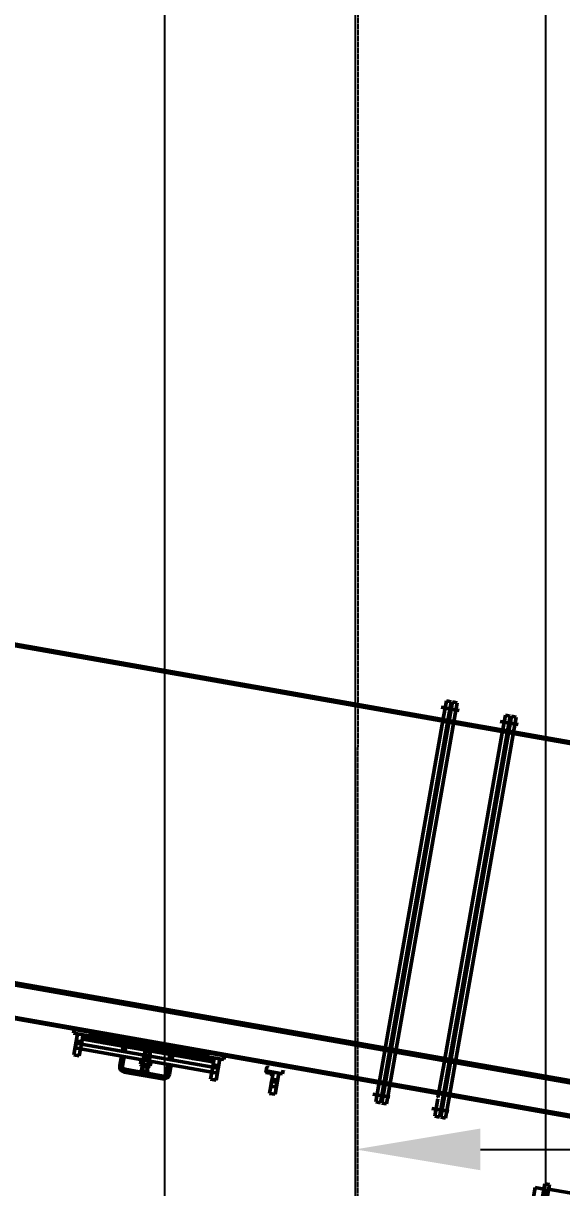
# Model space of a CAD drawing. Header units: millimetres. Extents: x -1263456 to 2767218, y -83310 to 50301.
# Drawn here: x 1095962 to 1097093, y -53332 to -50887 of the extents above; entities that cross this region are included whole.
import ezdxf

# ---------------------------------------------------------------- set-up
doc = ezdxf.new("R2010")
doc.units = ezdxf.units.MM
for name, pattern in [('AM_ISO08W050', [18, 12, -1.5, 3, -1.5]), ('AM_ISO08W050x2', [9, 6, -0.75, 1.5, -0.75]), ('AUSGEZOGEN', [0])]:
    doc.linetypes.add(name, pattern=pattern)
doc.layers.get('Defpoints').update_dxf_attribs({"linetype": 'AUSGEZOGEN'})
for name, color, linetype, lineweight in [('AM_0', 7, 'Continuous', 50), ('AM_5', 3, 'Continuous', 25), ('AM_7', 4, 'AM_ISO08W050', 25), ('AM_8', 1, 'Continuous', 25)]:
    doc.layers.add(name, color=color, linetype=linetype, lineweight=lineweight)
doc.styles.get("Standard").update_dxf_attribs({"font": 'ISOCP.SHX', "width": 0.7})
doc.dimstyles.new('AM_ISO$0', dxfattribs={"dimtxt": 3.5, "dimasz": 3.5, "dimexe": 1, "dimexo": 1, "dimgap": 1.5, "dimtad": 1, "dimdsep": 46, "dimtxsty": 'Standard', "dimcen": 0, "dimclrd": 256, "dimclre": 256, "dimclrt": 2, "dimazin": 2, "dimtp": 0.1, "dimtm": 0.1, "dimtfac": 0.71, "dimtmove": 0, "dimatfit": 3, "dimfxl": 1, "dimlwd": -1, "dimlwe": -1, "dimarcsym": 1})

# ---------------------------------------------------------------- blocks, each defined once
blk = doc.blocks.new('*D223')
at = {"layer": 'AM_5', "transparency": 16777216}
for p, q in [((1096659.9, -54934.2), (1096659.9, -53176.2)), ((1102459.5, -53353.4), (1102459.5, -53176.2)), ((1096922.4, -53251.2), (1102197, -53251.2))]:
    blk.add_line(p, q, dxfattribs=at)
for points in [[(1096922.4, -53207.4), (1096922.4, -53294.9), (1096659.9, -53251.2)], [(1102197, -53207.4), (1102197, -53294.9), (1102459.5, -53251.2)]]:
    blk.add_solid(points, dxfattribs=at)
at = {"layer": 'Defpoints', "color": 0, "transparency": 16777216}
for p in [(1102459.5, -53251.2), (1102459.5, -53428.4), (1096659.9, -55009.2)]:
    blk.add_point(p, dxfattribs=at)
at = {"layer": 'AM_5', "color": 2, "transparency": 16777216, "insert": (1099559.7, -53007.4), "char_height": 262.5, "attachment_point": 5}
blk.add_mtext('5800', dxfattribs=at)
blk = doc.blocks.new('*D240')
at = {"layer": 'AM_5', "transparency": 16777216}
for p, q in [((1090659.9, -46860.2), (1090659.9, -49419.7)), ((1096659.9, -70454.3), (1096659.9, -49269.7)), ((1090922.4, -49344.7), (1096397.4, -49344.7))]:
    blk.add_line(p, q, dxfattribs=at)
for points in [[(1090922.4, -49300.9), (1090922.4, -49388.4), (1090659.9, -49344.7)], [(1096397.4, -49300.9), (1096397.4, -49388.4), (1096659.9, -49344.7)]]:
    blk.add_solid(points, dxfattribs=at)
at = {"layer": 'Defpoints', "color": 0, "transparency": 16777216}
for p in [(1090659.9, -46785.2), (1096659.9, -49344.7), (1096659.9, -70529.3, 93.7)]:
    blk.add_point(p, dxfattribs=at)
at = {"layer": 'AM_5', "color": 2, "transparency": 16777216, "insert": (1093659.9, -49100.9), "char_height": 262.5, "attachment_point": 5, "bg_fill": 3, "box_fill_scale": 1.1, "bg_fill_color": 256, "bg_fill_true_color": 13158600, "bg_fill_transparency": 0}
blk.add_mtext('6000', dxfattribs=at)
blk = doc.blocks.new('A$C32cf119a')
at = {"layer": 'AM_0'}
for points in [[(-16.21, 33.93), (-16.21, 32.32), (-17.83, 32.32)], [(16.21, 33.93), (16.21, 32.32), (17.82, 32.32)], [(-16.21, -3.53), (-16.21, -1.92), (-17.83, -1.92)], [(16.21, -3.53), (16.21, -1.92), (17.82, -1.92)]]:
    blk.add_hatch(color=256, dxfattribs=at).paths.add_polyline_path(points)
for p, q in [((27.58, 32.32), (-27.59, 32.32)), ((-27.59, 32.32), (-27.59, 27.9)), ((27.58, 30.11), (-27.59, 30.11)), ((27.58, 27.9), (-27.59, 27.9)), ((-16.21, 33.93), (-17.83, 32.32)), ((-16.21, 32.32), (16.21, 32.32)), ((16.21, 33.93), (17.82, 32.32)), ((27.58, 32.32), (27.58, 27.9)), ((45.05, 27.63), (45.05, 2.77)), ((48.51, 27.63), (45.05, 27.63)), ((48.51, 27.63), (48.51, 2.77)), ((-26.18, 6.22), (-26.18, 24.18)), ((-26.18, 24.18), (45.05, 24.18)), ((55.41, 23.49), (48.51, 23.49)), ((55.41, -42.06), (55.41, 23.49)), ((27.58, 2.5), (-27.59, 2.5)), ((-27.59, -1.92), (-27.59, 2.5)), ((27.58, 0.29), (-27.59, 0.29)), ((-26.18, 6.22), (45.05, 6.22)), ((27.58, -1.92), (27.58, 2.5)), ((45.05, 2.77), (48.51, 2.77)), ((27.58, -1.92), (-27.59, -1.92)), ((-16.21, -3.53), (-17.83, -1.92)), ((16.21, -3.53), (17.82, -1.92)), ((52.65, -1.96), (35.83, -40.78)), ((52.65, -7.91), (38.28, -42.06)), ((52.65, -42.06), (52.65, -0.13)), ((35.83, -40.78), (38.28, -42.06)), ((52.65, -42.06), (55.41, -42.06))]:
    blk.add_line(p, q, dxfattribs=at)
blk.add_arc((44.68, -0.7), 7.99, 355.91061, 61.37463, dxfattribs=at)
at = {"layer": 'AM_7', "linetype": 'AM_ISO08W050x2'}
blk.add_line((0, 38.17), (0, -9.65), dxfattribs=at)
at = {"layer": 'AM_7'}
for p, q in [((-24.48, 33.64), (-24.48, 26.58)), ((24.47, 33.64), (24.47, 26.58)), ((-32.1, 15.2), (57.19, 15.2)), ((-24.48, 3.82), (-24.48, -3.24)), ((24.47, 3.82), (24.47, -3.24))]:
    blk.add_line(p, q, dxfattribs=at)
blk = doc.blocks.new('A$C52475731')
at = {"layer": 'AM_0'}
h = blk.add_hatch(dxfattribs=at)
h.set_pattern_fill('ANSI37', color=256, angle=-2, style=0)
h.set_pattern_definition([(43, (-499834.3724, -92410.647), (-2.165344793, 2.322048003), []), (133, (-499834.3724, -92410.647), (-2.322048003, -2.165344793), [])])
h.paths.add_polyline_path([(9365.5, 6669), (9366, 6672), (9378.8, 6669.7), (9378.3, 6666.8)])
h = blk.add_hatch(color=256, dxfattribs=at)
h.paths.add_polyline_path([(9402.9, 6662.4), (9397.9, 6663.3), (9398.8, 6668.2)])
h.paths.add_polyline_path([(9407.8, 6661.5), (9402.9, 6662.4), (9408.7, 6666.5)])
h = blk.add_hatch(color=256, dxfattribs=at)
h.paths.add_polyline_path([(9501.4, 6645.1), (9496.4, 6645.9), (9497.3, 6650.8)])
h.paths.add_polyline_path([(9506.3, 6644.2), (9501.4, 6645.1), (9507.1, 6649.1)])
h = blk.add_hatch(color=256, dxfattribs=at)
h.paths.add_polyline_path([(9599.8, 6627.7), (9604.8, 6626.8), (9605.6, 6631.7)])
h.paths.add_polyline_path([(9594.9, 6628.6), (9599.8, 6627.7), (9595.8, 6633.5)])
h = blk.add_hatch(dxfattribs=at)
h.set_pattern_fill('ANSI37', color=256, angle=-2, style=0)
h.set_pattern_definition([(133, (-500710.2338, -92380.061), (2.322048003, 2.165344793), []), (43, (-500710.2338, -92380.061), (2.165344793, -2.322048003), [])])
h.paths.add_polyline_path([(9637.8, 6624), (9637.3, 6621.1), (9624.5, 6623.3), (9625, 6626.3)])
h = blk.add_hatch(dxfattribs=at)
h.set_pattern_fill('ANSI37', color=256, angle=-2, style=0)
h.set_pattern_definition([(133, (-500586.512, -92410), (2.322048003, 2.165344793), []), (43, (-500586.512, -92410), (2.165344793, -2.322048003), [])])
h.paths.add_polyline_path([(9761.5, 6594.1), (9761, 6591.1), (9748.2, 6593.4), (9748.7, 6596.4)])
for p, q in [((2737.7, 8632.5, 0.1), (10907.7, 7191.9, 0.1)), ((2738.3, 8635.6, 0.1), (10908.3, 7195, 0.1)), ((10786.7, 6505.6, 0.1), (2616.7, 7946.2, 0.1)), ((10785.8, 6500.7, 0.1), (2615.8, 7941.3, 0.1)), ((2604.2, 7875.6, 0.1), (10774.3, 6435, 0.1)), ((3494.7, 7715.4, 0.1), (10773.7, 6431.9, 0.1)), ((9988.7, 6529.6, 0.1), (10137.2, 7371.6, 0.1)), ((9991.8, 6529, 0.1), (10140.3, 7371, 0.1)), ((10008.6, 6566.8, 0.1), (10150.1, 7369.3, 0.1)), ((10116.1, 7360.1, 0.1), (10142, 7355.5, 0.1)), ((10120.7, 7335.9, 0.1), (10127.3, 7373.3, 0.1)), ((10127.3, 7373.3, 0.1), (10137.2, 7371.6, 0.1)), ((10150.1, 7369.3, 0.1), (10140.3, 7371, 0.1)), ((9998, 6639.6, 0.1), (10120.7, 7335.9, 0.1)), ((10112.4, 6499.6, 0.1), (10260.9, 7341.6, 0.1)), ((10115.5, 6499.1, 0.1), (10264, 7341.1, 0.1)), ((10132.3, 6536.8, 0.1), (10273.8, 7339.4, 0.1)), ((10133.5, 7357, 0.1), (10153.9, 7353.4, 0.1)), ((10244.4, 7306, 0.1), (10251, 7343.4, 0.1)), ((10251, 7343.4, 0.1), (10260.9, 7341.6, 0.1)), ((10273.8, 7339.4, 0.1), (10264, 7341.1, 0.1)), ((10239.8, 7330.1, 0.1), (10265.7, 7325.6, 0.1)), ((10257.2, 7327.1, 0.1), (10277.6, 7323.5, 0.1)), ((10121.7, 6609.7, 0.1), (10244.4, 7306, 0.1)), ((9665.8, 6627.2, 0.1), (9340.8, 6684.5, 0.1)), ((9352.2, 6674.4, 0.1), (9344.4, 6630.1, 0.1)), ((9378.8, 6669.7, 0.1), (9380.2, 6677.6, 0.1)), ((9379.2, 6677.8, 0.1), (9379.7, 6680.9, 0.1)), ((9379.2, 6677.8, 0.1), (9379.7, 6680.8, 0.1)), ((9409.7, 6672.4, 0.1), (9399.9, 6674.1, 0.1)), ((9409.7, 6672.4, 0.1), (9399.9, 6674.1, 0.1)), ((9348, 6644.7, 0.1), (9349.7, 6654.5, 0.1)), ((9349.6, 6659.6, 0.1), (9361.4, 6657.5, 0.1)), ((9360.5, 6652.6, 0.1), (9349.7, 6654.5, 0.1)), ((9358.8, 6642.8, 0.1), (9360.5, 6652.6, 0.1)), ((9360.5, 6652.6, 0.1), (9361.4, 6657.5, 0.1)), ((9636.3, 6604, 0.1), (9360.5, 6652.6, 0.1)), ((9361.4, 6657.5, 0.1), (9364, 6672.3, 0.1)), ((9378.8, 6669.7, 0.1), (9364, 6672.3, 0.1)), ((9365.5, 6669, 0.1), (9364.4, 6663.1, 0.1)), ((9364.4, 6663.1, 0.1), (9395.9, 6657.5, 0.1)), ((9365.5, 6669, 0.1), (9366, 6672, 0.1)), ((9365.5, 6669, 0.1), (9378.3, 6666.8, 0.1)), ((9407.8, 6661.5, 0.1), (9365.5, 6669, 0.1)), ((9378.3, 6666.8, 0.1), (9378.8, 6669.7, 0.1)), ((9380.2, 6666.4, 0.1), (9381.1, 6671.3, 0.1)), ((9395.9, 6657.5, 0.1), (9396.9, 6657.4, 0.1)), ((9396.9, 6657.4, 0.1), (9406.8, 6655.6, 0.1)), ((9397.9, 6663.3, 0.1), (9398.8, 6668.2, 0.1)), ((9398.8, 6668.2, 0.1), (9402.9, 6662.4, 0.1)), ((9402.9, 6662.4, 0.1), (9408.7, 6666.5, 0.1)), ((9406.8, 6655.6, 0.1), (9407.7, 6655.5, 0.1)), ((9407.7, 6655.5, 0.1), (9636.2, 6615.2, 0.1)), ((9407.8, 6661.5, 0.1), (9408.7, 6666.5, 0.1)), ((9637.3, 6621.1, 0.1), (9407.8, 6661.5, 0.1)), ((9665.8, 6627.2, 0.1), (9409.7, 6672.4, 0.1)), ((9665.8, 6627.2, 0.1), (9409.7, 6672.4, 0.1)), ((9449.2, 6637, 0.1), (9451.6, 6650.7, 0.1)), ((9496.4, 6645.9, 0.1), (9497.3, 6650.8, 0.1)), ((9497.3, 6650.8, 0.1), (9501.4, 6645.1, 0.1)), ((9356.2, 6628, 0.1), (9344.4, 6630.1, 0.1)), ((9347, 6644.9, 0.1), (9358.8, 6642.8, 0.1)), ((9347, 6644.9, 0.1), (9358.8, 6642.8, 0.1)), ((9358.8, 6642.8, 0.1), (9356.2, 6628, 0.1)), ((9358.8, 6642.8, 0.1), (9634.5, 6594.2, 0.1)), ((9441, 6608, 0.1), (9444.5, 6627.7, 0.1)), ((9444, 6607.4, 0.1), (9447.4, 6627.1, 0.1)), ((9446.2, 6637.5, 0.1), (9448.1, 6648.3, 0.1)), ((9446.6, 6648.6, 0.1), (9447.1, 6648.5, 0.1)), ((9446.9, 6606.9, 0.1), (9450.4, 6626.6, 0.1)), ((9448.1, 6648.3, 0.1), (9454, 6647.3, 0.1)), ((9452.1, 6636.5, 0.1), (9454, 6647.3, 0.1)), ((9455.5, 6647, 0.1), (9455, 6647.1, 0.1)), ((9490.3, 6619.6, 0.1), (9492, 6629.4, 0.1)), ((9490.8, 6619.5, 0.1), (9494.2, 6639.1, 0.1)), ((9491.8, 6619.3, 0.1), (9495.5, 6640, 0.1)), ((9495.5, 6640, 0.1), (9494.2, 6639.1, 0.1)), ((9494.2, 6639.1, 0.1), (9506, 6637, 0.1)), ((9495.5, 6640, 0.1), (9505.2, 6638.3, 0.1)), ((9501.4, 6645.1, 0.1), (9507.1, 6649.1, 0.1)), ((9501.5, 6617.6, 0.1), (9505.2, 6638.3, 0.1)), ((9502.6, 6617.4, 0.1), (9506, 6637, 0.1)), ((9503.1, 6617.3, 0.1), (9504.8, 6627.2, 0.1)), ((9506, 6637, 0.1), (9505.2, 6638.3, 0.1)), ((9506.3, 6644.2, 0.1), (9507.1, 6649.1, 0.1)), ((9546.6, 6631, 0.1), (9544.7, 6620.1, 0.1)), ((9545.1, 6631.2, 0.1), (9545.6, 6631.2, 0.1)), ((9546.6, 6631, 0.1), (9552.5, 6629.9, 0.1)), ((9552.5, 6629.9, 0.1), (9546.6, 6631, 0.1)), ((9550, 6632.9, 0.1), (9547.6, 6619.6, 0.1)), ((9552.5, 6629.9, 0.1), (9550.6, 6619.1, 0.1)), ((9554, 6629.7, 0.1), (9553.5, 6629.8, 0.1)), ((9594.9, 6628.6, 0.1), (9595.8, 6633.5, 0.1)), ((9599.8, 6627.7, 0.1), (9595.8, 6633.5, 0.1)), ((9605.6, 6631.7, 0.1), (9599.8, 6627.7, 0.1)), ((9604.8, 6626.8, 0.1), (9605.6, 6631.7, 0.1)), ((9623.4, 6628.6, 0.1), (9622.5, 6623.7, 0.1)), ((9624.5, 6623.3, 0.1), (9625, 6626.3, 0.1)), ((9625, 6626.3, 0.1), (9626.4, 6634.2, 0.1)), ((9659.4, 6620.2, 0.1), (9625, 6626.3, 0.1)), ((9627.4, 6634, 0.1), (9627.9, 6637.1, 0.1)), ((9627.4, 6634, 0.1), (9627.9, 6637, 0.1)), ((9660.8, 6628.1, 0.1), (9659.4, 6620.2, 0.1)), ((9985.8, 6570.8, 0.1), (9998.5, 6642.5, 0.1)), ((9484.7, 6610.4, 0.1), (9486.3, 6619.5, 0.1)), ((9484.7, 6610.4, 0.1), (9485.9, 6609.4, 0.1)), ((9503.7, 6606.3, 0.1), (9485.9, 6609.4, 0.1)), ((9486.3, 6619.5, 0.1), (9487.8, 6620, 0.1)), ((9486.9, 6597.6, 0.1), (9488.9, 6608.9, 0.1)), ((9505.5, 6616.9, 0.1), (9487.8, 6620, 0.1)), ((9488, 6597.4, 0.1), (9489.9, 6608.7, 0.1)), ((9489.8, 6609.5, 0.1), (9491.4, 6618.6, 0.1)), ((9497.7, 6595.7, 0.1), (9499.6, 6607, 0.1)), ((9498.7, 6595.5, 0.1), (9500.7, 6606.8, 0.1)), ((9500, 6607.7, 0.1), (9501.6, 6616.8, 0.1)), ((9505.2, 6606.8, 0.1), (9503.7, 6606.3, 0.1)), ((9505.2, 6606.8, 0.1), (9506.8, 6615.9, 0.1)), ((9506.8, 6615.9, 0.1), (9505.5, 6616.9, 0.1)), ((9543, 6610.3, 0.1), (9539.5, 6590.6, 0.1)), ((9545.9, 6609.8, 0.1), (9542.4, 6590.1, 0.1)), ((9548.9, 6609.3, 0.1), (9545.4, 6589.6, 0.1)), ((9593.9, 6622.6, 0.1), (9592.9, 6622.8, 0.1)), ((9593.9, 6622.6, 0.1), (9592.9, 6622.8, 0.1)), ((9603.7, 6620.9, 0.1), (9593.9, 6622.6, 0.1)), ((9603.7, 6620.9, 0.1), (9593.9, 6622.6, 0.1)), ((9604.7, 6620.7, 0.1), (9603.7, 6620.9, 0.1)), ((9604.7, 6620.7, 0.1), (9603.7, 6620.9, 0.1)), ((9637.3, 6621.1, 0.1), (9624.5, 6623.3, 0.1)), ((9634.5, 6594.2, 0.1), (9636.3, 6604, 0.1)), ((9636.2, 6615.2, 0.1), (9637.3, 6621.1, 0.1)), ((9637.1, 6608.9, 0.1), (9636.3, 6604, 0.1)), ((9647.1, 6602.1, 0.1), (9636.3, 6604, 0.1)), ((9639.7, 6623.7, 0.1), (9637.1, 6608.9, 0.1)), ((9637.3, 6621.1, 0.1), (9637.8, 6624, 0.1)), ((9651.6, 6621.6, 0.1), (9643.8, 6577.3, 0.1)), ((9645.4, 6592.2, 0.1), (9647.1, 6602.1, 0.1)), ((9748.7, 6596.4, 0.1), (9750.1, 6604.2, 0.1)), ((9751.1, 6604.1, 0.1), (9751.6, 6607.2, 0.1)), ((9751.1, 6604.1, 0.1), (9751.6, 6607.1, 0.1)), ((10109.5, 6540.9, 0.1), (10122.2, 6612.6, 0.1)), ((9531.5, 6579.8, 0.1), (9450.7, 6594.1, 0.1)), ((9481.4, 6591.7, 0.1), (9451.3, 6597, 0.1)), ((9481.9, 6594.7, 0.1), (9451.8, 6600, 0.1)), ((9481.2, 6590.8, 0.1), (9482.3, 6596.6, 0.1)), ((9481.2, 6590.8, 0.1), (9483.7, 6588.8, 0.1)), ((9482.3, 6596.6, 0.1), (9486.6, 6595.9, 0.1)), ((9498.7, 6586.1, 0.1), (9483.7, 6588.8, 0.1)), ((9486.4, 6589.9, 0.1), (9487.4, 6595.7, 0.1)), ((9486.9, 6597.6, 0.1), (9486.6, 6595.9, 0.1)), ((9488, 6597.4, 0.1), (9486.6, 6595.9, 0.1)), ((9486.6, 6595.9, 0.1), (9498.4, 6593.8, 0.1)), ((9498.4, 6593.8, 0.1), (9486.6, 6595.9, 0.1)), ((9486.9, 6597.6, 0.1), (9498.7, 6595.5, 0.1)), ((9496.6, 6588.1, 0.1), (9497.6, 6593.9, 0.1)), ((9497.7, 6595.7, 0.1), (9498.4, 6593.8, 0.1)), ((9498.7, 6595.5, 0.1), (9498.4, 6593.8, 0.1)), ((9498.4, 6593.8, 0.1), (9502.7, 6593, 0.1)), ((9501.7, 6587.2, 0.1), (9498.7, 6586.1, 0.1)), ((9501.7, 6587.2, 0.1), (9502.7, 6593, 0.1)), ((9532, 6582.8, 0.1), (9501.9, 6588.1, 0.1)), ((9532.5, 6585.7, 0.1), (9502.4, 6591.1, 0.1)), ((9631.9, 6579.4, 0.1), (9643.8, 6577.3, 0.1)), ((9634.5, 6594.2, 0.1), (9646.4, 6592.1, 0.1)), ((9748.2, 6593.4, 0.1), (9748.7, 6596.4, 0.1)), ((9761, 6591.1, 0.1), (9748.2, 6593.4, 0.1)), ((9783.2, 6590.3, 0.1), (9748.7, 6596.4, 0.1)), ((9759.9, 6585.2, 0.1), (9761, 6591.1, 0.1)), ((9760.9, 6579, 0.1), (9760, 6574.1, 0.1)), ((9763.5, 6593.8, 0.1), (9760.9, 6579, 0.1)), ((9761, 6591.1, 0.1), (9761.5, 6594.1, 0.1)), ((9775.3, 6591.7, 0.1), (9767.5, 6547.4, 0.1)), ((9784.6, 6598.2, 0.1), (9783.2, 6590.3, 0.1)), ((9758.3, 6564.2, 0.1), (9760, 6574.1, 0.1)), ((9758.3, 6564.2, 0.1), (9770.1, 6562.1, 0.1)), ((9770.8, 6572.1, 0.1), (9760, 6574.1, 0.1)), ((9769.1, 6562.3, 0.1), (9770.8, 6572.1, 0.1)), ((9978.9, 6531.3, 0.1), (9985.3, 6567.9, 0.1)), ((10001.6, 6527.3, 0.1), (10008.6, 6566.8, 0.1)), ((9755.7, 6549.4, 0.1), (9767.5, 6547.4, 0.1)), ((9972.8, 6547.8, 0.1), (9998.7, 6543.2, 0.1)), ((9978.9, 6531.3, 0.1), (9988.7, 6529.6, 0.1)), ((9989.7, 6544.8, 0.1), (10008.6, 6541.4, 0.1)), ((10001.6, 6527.3, 0.1), (9991.8, 6529, 0.1)), ((10102.6, 6501.4, 0.1), (10109, 6538, 0.1)), ((10125.4, 6497.3, 0.1), (10132.3, 6536.8, 0.1)), ((10096.5, 6517.8, 0.1), (10122.4, 6513.3, 0.1)), ((10113.4, 6514.8, 0.1), (10132.3, 6511.5, 0.1)), ((10102.6, 6501.4, 0.1), (10112.4, 6499.6, 0.1)), ((10125.4, 6497.3, 0.1), (10115.5, 6499.1, 0.1))]:
    blk.add_line(p, q, dxfattribs=at)
at = {"layer": 'AM_0', "elevation": 0.1}
for points in [[(9399.9, 6674.1), (9345.7, 6683.7), (9344.3, 6675.8)], [(9344.3, 6675.8), (9364, 6672.3)], [(9409.7, 6672.4), (9399.9, 6674.1)], [(9378.3, 6666.8), (9397.9, 6663.3)], [(9381.1, 6671.3), (9623.4, 6628.6)], [(9407.8, 6661.5), (9637.3, 6621.1)], [(9660.8, 6628.1), (9409.7, 6672.4)], [(9493.5, 6629.2), (9492.5, 6629.4)], [(9503.3, 6627.4), (9493.5, 6629.2)], [(9504.3, 6627.3), (9503.3, 6627.4)], [(9637.1, 6608.9), (9649, 6606.8)], [(9634.5, 6594.2), (9631.9, 6579.4)], [(9634.5, 6594.2), (9646.4, 6592.1)], [(9760.9, 6579), (9772.7, 6576.9)], [(9758.3, 6564.2), (9755.7, 6549.4)], [(9758.3, 6564.2), (9770.1, 6562.1)]]:
    blk.add_lwpolyline(points, dxfattribs=at)
at = {"layer": 'AM_0'}
for centre, radius, start, end in [((9452.8, 6605.9, 0.1), 12, 170, 260), ((9452.8, 6605.9, 0.1), 9, 170, 260), ((9452.8, 6605.9, 0.1), 6, 170, 260), ((9487.9, 6613.7, 0.1), 4.6, 234.4385, 294.4385), ((9488.2, 6615.3, 0.1), 4.6, 45.5615, 105.5615), ((9497.8, 6624.7, 0.1), 17.2, 242.383, 277.617), ((9493.7, 6601.5, 0.1), 17.2, 62.383, 97.617), ((9503.3, 6611, 0.1), 4.6, 225.5615, 285.5615), ((9503.5, 6612.6, 0.1), 4.6, 54.4385, 114.4385), ((9484.5, 6594.1, 0.1), 4.59, 234.4469, 294.4469), ((9494.3, 6605.1, 0.1), 17.2, 242.3875, 277.6125), ((9499.8, 6591.4, 0.1), 4.59, 225.5531, 285.5531), ((9533.6, 6591.6, 0.1), 12, 260, 350), ((9533.6, 6591.6, 0.1), 9, 260, 350), ((9533.6, 6591.6, 0.1), 6, 260, 350)]:
    blk.add_arc(centre, radius, start, end, dxfattribs=at)
for points in [[(10120.4, 7333.9, 0.1), (10117.4, 7334.4, 0.1), (10120.9, 7336.9, 0.1)], [(10143.2, 7329.9, 0.1), (10146.1, 7329.4, 0.1), (10143.7, 7332.9, 0.1)], [(10244.1, 7304, 0.1), (10241.1, 7304.5, 0.1), (10244.6, 7306.9, 0.1)], [(10266.9, 7300, 0.1), (10269.8, 7299.4, 0.1), (10267.4, 7302.9, 0.1)], [(9345.7, 6683.7, 0.1), (9344.8, 6678.7, 0.1), (9340.8, 6684.5, 0.1)], [(9352.2, 6674.4, 0.1), (9351.3, 6669.5, 0.1), (9347.3, 6675.3, 0.1)], [(9448.1, 6648.3, 0.1), (9446.1, 6648.7, 0.1), (9447.8, 6646.4, 0.1)], [(9454, 6647.3, 0.1), (9456, 6647, 0.1), (9453.7, 6645.3, 0.1)], [(9546.6, 6631, 0.1), (9544.6, 6631.3, 0.1), (9546.3, 6629, 0.1)], [(9552.5, 6629.9, 0.1), (9554.5, 6629.6, 0.1), (9552.2, 6628, 0.1)], [(9660.8, 6628.1, 0.1), (9665.8, 6627.2, 0.1), (9660, 6623.2, 0.1)], [(9651.6, 6621.6, 0.1), (9650.7, 6616.7, 0.1), (9656.5, 6620.7, 0.1)], [(9775.3, 6591.7, 0.1), (9774.4, 6586.7, 0.1), (9780.2, 6590.8, 0.1)], [(9784.6, 6598.2, 0.1), (9789.5, 6597.3, 0.1), (9783.7, 6593.2, 0.1)], [(9985.8, 6570.8, 0.1), (9985.3, 6567.8, 0.1), (9982.9, 6571.3, 0.1)], [(10008.6, 6566.8, 0.1), (10008.1, 6563.8, 0.1), (10011.6, 6566.3, 0.1)], [(10109.5, 6540.9, 0.1), (10109, 6537.9, 0.1), (10106.6, 6541.4, 0.1)], [(10132.3, 6536.8, 0.1), (10131.8, 6533.9, 0.1), (10135.3, 6536.3, 0.1)]]:
    blk.add_solid(points, dxfattribs=at)
at = {"layer": 'AM_7'}
blk.add_line((9490.6, 6584.1, 0.1), (9503.8, 6659, 0.1), dxfattribs=at)
at = {"layer": 'AM_0', "xscale": -2.746979859309329, "yscale": 2.74697985930933, "zscale": 2.74697985930933, "rotation": 349.9999999999997}
blk.add_blockref('A$C32cf119a', (10452.2, 6261.6, 0.1), dxfattribs=at)

msp = doc.modelspace()

# ---------------------------------------------------------------- linework, layer by layer
at = {"layer": 'AM_7', "ltscale": 0.7}
msp.add_line((1096659.9, -70529.7), (1096676.6, -14579.8, 14180779.6), dxfattribs=at)
at = {"layer": 'AM_8'}
for p, q in [((1096259.9, -70529.7, 5.6), (1096259.9, -43729.7)), ((1097059.9, -70529.7, 5.6), (1097059.9, -43729.7))]:
    msp.add_line(p, q, dxfattribs=at)

# ---------------------------------------------------------------- dimensions: what is measured, and where the dimension line sits
at = {"layer": 'AM_5'}
dim = msp.add_linear_dim(base=(1102459.5, -53251.2), p1=(1096659.9, -55009.2), p2=(1102459.5, -53428.4), dimstyle='AM_ISO$0', override={"dimscale": 75, "dimdec": 0, "dimpost": '', "dimadec": 2}, dxfattribs=at)
dim.commit()
dim.dimension.update_dxf_attribs({"geometry": '*D223', "text_midpoint": (1099559.7, -53007.4)})

# ---------------------------------------------------------------- next in the draw order: dimensions: what is measured, and where the dimension line sits
dim = msp.add_linear_dim(base=(1096659.9, -49344.7), p1=(1090659.9, -46785.2), p2=(1096659.9, -70529.3, 93.7), dimstyle='AM_ISO$0', override={"dimscale": 75, "dimdec": 0, "dimtdec": 6, "dimtfill": 1}, dxfattribs=at)
dim.commit()
dim.dimension.update_dxf_attribs({"geometry": '*D240', "text_midpoint": (1093659.9, -49100.9)})

# ---------------------------------------------------------------- next in the draw order: block references
at = {"layer": 'AM_0'}
msp.add_blockref('A$C52475731', (1086723.8, -59682.9), dxfattribs=at)

doc.saveas('drawing.dxf')
